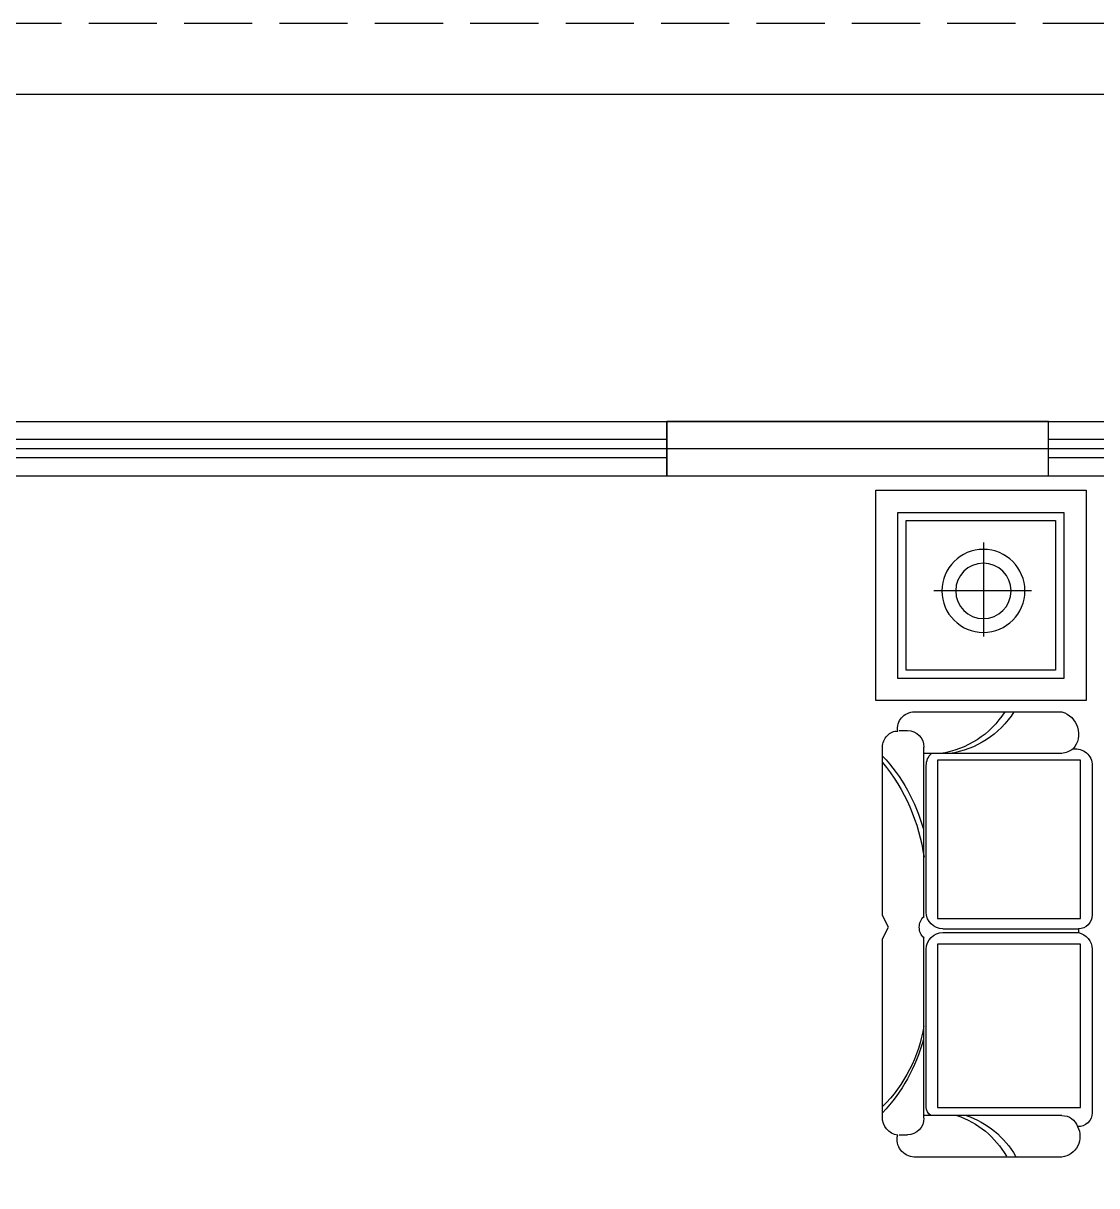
# Model space of a CAD drawing. Extents: x -6243262 to 3079315, y -2914302 to 172723.
# Drawn here: x -2539112 to -2535174, y -707104 to -702842 of the extents above; entities that cross this region are included whole.
import ezdxf

# ---------------------------------------------------------------- set-up
doc = ezdxf.new("R2010")
doc.units = 0
doc.header["$LTSCALE"] = 1000
doc.linetypes.add('DASH', pattern=[0.35, 0.25, -0.1])
for name, color, linetype in [('DOTE', 24, 'Continuous'), ('fur', 253, 'Continuous'), ('WALL', 9, 'Continuous'), ('WINDOW', 4, 'Continuous')]:
    doc.layers.add(name, color=color, linetype=linetype)

# ---------------------------------------------------------------- blocks, each defined once
blk = doc.blocks.new('$plan$00002641')
at = {"layer": 'fur', "color": 0}
for p, q in [((133.6, 1785.8), (133.6, 1176.8)), ((742.6, 1785.8), (133.6, 1785.8)), ((164, 1755.3), (164, 1207.2)), ((712.1, 1755.3), (164, 1755.3)), ((712.1, 1207.2), (712.1, 1755.3)), ((742.6, 1176.8), (742.6, 1785.8)), ((933.9, 1781.4), (933.9, 1750.9)), ((2415.8, 1781.4), (2415.8, 1750.9)), ((1615.9, 1690), (994.8, 1690)), ((1017.3, 1183.9), (1017.3, 1690)), ((1599.8, 1681.7), (1061.8, 1681.7)), ((2354, 1690), (1694, 1690)), ((2314.6, 1681.7), (1735.5, 1681.7)), ((2345.4, 1183.9), (2345.4, 1690.8)), ((421.5, 1295.4), (421.5, 1653.8)), ((1042.7, 1116), (1042.7, 1640.5)), ((1042.7, 1640.5), (1622.7, 1640.5)), ((1622.7, 1640.5), (1622.7, 1116)), ((1660.7, 1620.8), (1660.7, 1123.4)), ((1674.6, 1620.8), (1674.6, 1123.4)), ((1716.4, 1116), (1716.4, 1640.5)), ((1716.4, 1640.5), (2315.6, 1640.5)), ((2315.6, 1640.5), (2315.6, 1116)), ((244.6, 1472.1), (588.3, 1472.1)), ((164, 1207.2), (712.1, 1207.2)), ((133.6, 1176.8), (742.6, 1176.8)), ((1622.7, 1116), (1042.7, 1116)), ((2315.6, 1116), (1716.4, 1116))]:
    blk.add_line(p, q, dxfattribs=at)
blk.add_lwpolyline([(823.8, 1095.6), (823.8, 1867), (52.4, 1867), (52.4, 1095.6)], close=True, dxfattribs=at)
blk.add_lwpolyline([(1610, 1072.7, 0.414214), (1660.7, 1123.4), (1674.6, 1123.4, 0.354555), (1735.5, 1072.7), (2335, 1072.7, 0.431164), (2385.7, 1126.6, 0.518766), (2497.6, 1183.9), (2497.6, 1725.6, 0.483115), (2417.3, 1786.5, 0.388459), (2350.4, 1842.3), (1697.7, 1842.3), (1654.9, 1820.2), (1612.2, 1842.3), (994.8, 1842.3, 0.198912), (951.7, 1824.4, 0.222018), (935.6, 1786.5, 0.452318), (865, 1725.6), (865, 1183.9, 0.545503), (1000.9, 1143.1, 0.453255), (1061.8, 1072.7), (1610, 1072.7, 0)], format="xyb", dxfattribs=at)
for radius in [152.2, 101.5]:
    blk.add_circle((421.5, 1472.1), radius, dxfattribs=at)
for centre, radius, start, end in [((1459.9, 2301.6), 631.1, 226.7033, 254.9108), ((1495.3, 2385.6), 702.4, 230.6825, 262.0603), ((1928.8, 2224.9), 542.1, 279.3588, 315.1043), ((1902.7, 2301.6), 631.1, 285.0892, 313.2967), ((994.8, 1750.9), 60.9, 180, 270), ((2354.9, 1750.9), 60.9, 270, 0), ((1654.9, 1654.9), 52.5, 41.9207, 138.0793), ((1061.8, 1620.8), 60.9, 90, 136.9839), ((1599.8, 1620.8), 60.9, 0, 90), ((1735.5, 1620.8), 60.9, 90, 180), ((2316, 1647.1), 34.5, 31.7185, 92.2999), ((686.5, 1677.1), 334.7, 302.2352, 351.9364), ((686.5, 1643.3), 334.7, 302.2352, 351.9364), ((2662.1, 1677.1), 334.7, 198.8232, 239.8898), ((2662.1, 1643.3), 334.7, 198.8232, 239.8898), ((933.7, 1193.6), 84.1, 323.0923, 353.8915), ((2406.3, 1183.9), 60.9, 180, 250.2944)]:
    blk.add_arc(centre, radius, start, end, dxfattribs=at)
blk = doc.blocks.new('$WINLIB2D$00000001')
at = {"color": 0}
for points in [[(-0.5, 0.5), (-0.5, -0.5)], [(-0.5, 0.5), (0.5, 0.5)], [(0.5, -0.5), (0.5, 0.5)], [(0.5, 0.1667), (-0.5, 0.1667)], [(0.5, -0.1667), (-0.5, -0.1667)], [(-0.5, -0.5), (0.5, -0.5)]]:
    blk.add_lwpolyline(points, dxfattribs=at)

msp = doc.modelspace()

# ---------------------------------------------------------------- linework, layer by layer
at = {"color": 8, "linetype": 'DASH'}
msp.add_lwpolyline([(-2550071.8, -702841.6), (-2532300.4, -702841.6)], dxfattribs=at)
at = {"color": 2}
msp.add_lwpolyline([(-2523800.4, -703101.6), (-2506750.4, -703101.6), (-2506750.4, -719701.6), (-2522750.4, -719701.6), (-2522750.4, -721201.6), (-2528350.4, -721201.6), (-2528350.4, -719701.6), (-2543750.4, -719701.6), (-2543750.4, -721201.6), (-2549350.4, -721201.6), (-2549350.4, -703101.6), (-2532300.4, -703101.6)], dxfattribs=at)
msp.add_lwpolyline([(-2548150.4, -704301.6), (-2507950.4, -704301.6), (-2507950.4, -718501.6), (-2523950.4, -718501.6), (-2523950.4, -720001.6), (-2527150.4, -720001.6), (-2527150.4, -718501.6), (-2544950.4, -718501.6), (-2544950.4, -720001.6), (-2548150.4, -720001.6)], close=True)
at = {"layer": 'DOTE'}
msp.add_line((-2506950.4, -704401.6), (-2549150.4, -704401.6), dxfattribs=at)
at = {"layer": 'WALL'}
for p, q in [((-2535350.4, -704301.6), (-2536750.4, -704301.6)), ((-2536750.4, -704301.6), (-2536750.4, -704501.6)), ((-2535350.4, -704501.6), (-2535350.4, -704301.6)), ((-2536750.4, -704501.6), (-2535350.4, -704501.6))]:
    msp.add_line(p, q, dxfattribs=at)

# ---------------------------------------------------------------- block references
at = {"yscale": -1, "rotation": 270}
msp.add_blockref('$plan$00002641', (-2534117.4, -704501.6), dxfattribs=at)
at = {"layer": 'WINDOW', "xscale": -2600, "zscale": -2600, "rotation": 180}
for p, yscale in [((-2538050.4, -704401.6), -200), ((-2534050.4, -704401.6), 200)]:
    msp.add_blockref('$WINLIB2D$00000001', p, dxfattribs=dict(at, yscale=yscale))

doc.saveas('drawing.dxf')
